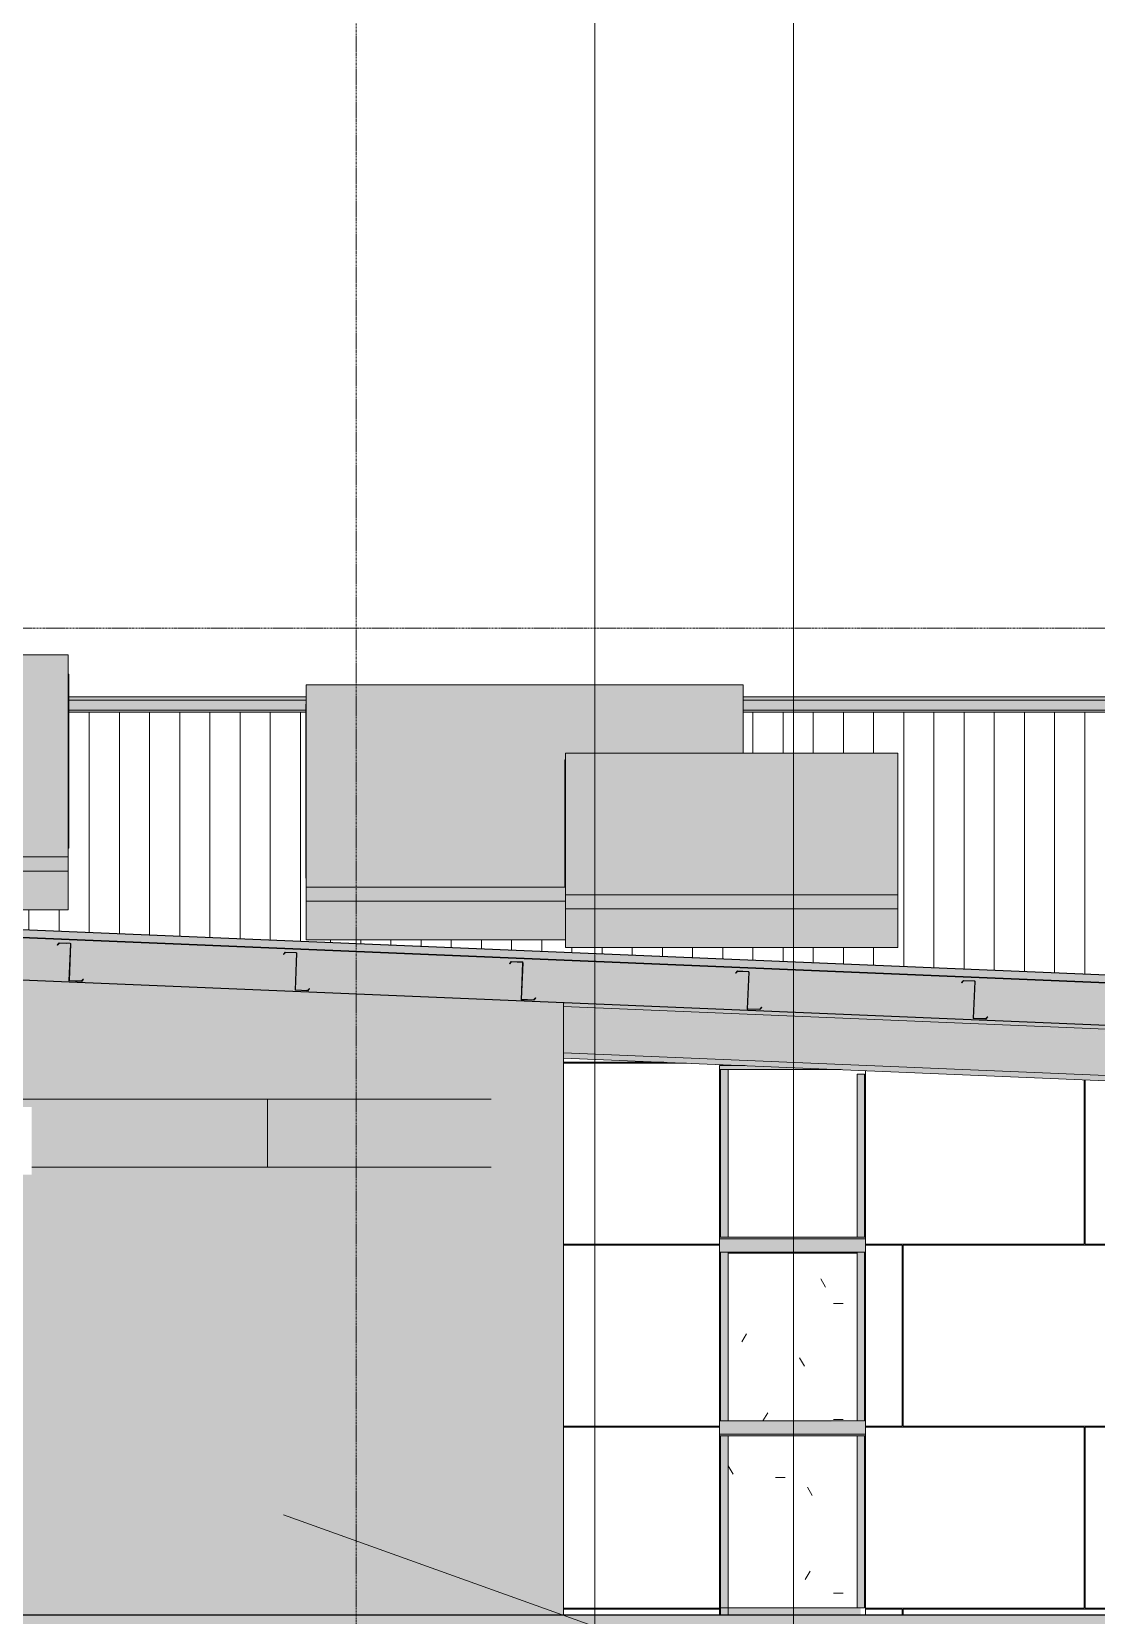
# Model space of a CAD drawing. Header units: inches. Extents: x -23445 to -32, y -314 to 853.
# Drawn here: x -15186.6 to -14904.3, y 0 to 419.9 of the extents above; entities that cross this region are included whole.
import ezdxf

# ---------------------------------------------------------------- set-up
doc = ezdxf.new("R2010")
doc.units = ezdxf.units.IN
doc.header["$MEASUREMENT"] = 0
doc.linetypes.add('Grid Line 1_2_', pattern=[0.875, 0.5, -0.125, 0.125, -0.125])
for name, color, linetype, lineweight in [('A-ANNO-IDEN', 131, 'Continuous', 9), ('A-CLNG', 13, 'Continuous', 9), ('A-CLNG-PATT', 13, 'Continuous', 9), ('A-FLOR', 192, 'Continuous', 9), ('A-FLOR-LEVL', 51, 'Continuous', 9), ('A-FLOR-PATT', 8, 'Continuous', 25), ('A-GLAZ-CURT', 52, 'Continuous', 9), ('A-GLAZ-CWMG', 51, 'Continuous', 9), ('A-ROOF', 132, 'Continuous', 9), ('A-WALL', 113, 'Continuous', 9), ('A-WALL-PATT', 111, 'Continuous', 25), ('G-ANNO-SYMB', 111, 'Continuous', 9), ('I-WALL', 2, 'Continuous', 9), ('M-EQPM', 50, 'Continuous', 9), ('M-HVAC-DUCT', 70, 'Continuous', 9), ('S-BEAM', 12, 'Continuous', 9), ('S-GRID', 1, 'Continuous', 9)]:
    doc.layers.add(name, color=color, linetype=linetype, lineweight=lineweight)
pattern_1 = [(45, (-33544.22, 67.247), (-19.00703, 19.00703), []), (45, (-33544.22, 96.047), (-19.00703, 19.00703), [])]

# ---------------------------------------------------------------- blocks, each defined once
blk = doc.blocks.new('Struct_Xcel_Sports Complex_rvt-2-Building Section - East_West looking South _ Fitness Center')
at = {"layer": 'A-FLOR-PATT', "lineweight": 9}
h = blk.add_hatch(dxfattribs=at)
h.set_pattern_fill('FP_31', style=0, pattern_type=2)
h.set_pattern_definition([(50, (-33544.22, 67.247), (55.0854, -4.81984), [5.76, -63.36]), (355, (-33544.22, 67.247), (-10.6557, 57.76853), [4.608, -50.688]), (100.451, (-33539.63, 66.846), (44.42947, 52.94866), [4.895, -53.848]), (46.184, (-33544.22, 82.61), (81.96444, -12.71212), [8.64, -95.04]), (96.636, (-33537.39, 81.55), (71.7815, 74.8124), [7.343, -80.772]), (351.184, (-33544.22, 82.61), (71.78195, 74.81243), [6.912, -76.032]), (21, (-33536.54, 78.767), (45.84207, -30.92146), [5.76, -63.36]), (326, (-33536.54, 78.767), (18.68706, 55.69148), [4.608, -50.688]), (71.451, (-33532.72, 76.19), (64.5289, 24.7701), [4.895, -53.848]), (37.5, (-33544.221, 67.247), (0.933895, 25.566816), [2.534, -47.539, 2.534, -48.922, -50.88]), (37.5, (-33544.221, 67.247), (0.933895, 25.566816), [-101.53, 2.534, -48.346]), (7.5, (-33544.22, 67.247), (20.20404, 30.2913), [2.534, -26.803, 2.534, -46.387, -19.392]), (7.5, (-33544.22, 67.247), (20.20404, 30.2913), [-78.259, 2.534, -16.858]), (327.5, (-33561.348, 67.247), (40.997785, -1.732403), [2.534, -16.666, 2.534, -57.37, -79.488]), (327.5, (-33561.348, 67.247), (40.997785, -1.732403), [-79.104, 2.534, -76.954]), (317.5, (-33569.028, 67.247), (44.78888, 7.68784), [2.534, -22.426, 2.534, -37.248, -56.448]), (317.5, (-33569.028, 67.247), (44.78888, 7.68784), [-64.742, 2.534, -53.914])])
h.paths.add_polyline_path([(-25189.87, -6.32), (-25174.52, -6), (-22066.14, -6), (-22066.14, 0), (-25174.52, 0), (-25189.87, -0.32), (-25287.67, -0.32), (-25303.02, 0), (-26272.89, 0), (-26272.89, -6), (-25303.02, -6), (-25287.67, -6.32), (-25241, -6.32)], flags=0)
at = {"layer": 'A-FLOR', "color": 250, "lineweight": 25}
blk.add_line((-22066.14, 0), (-24218.88, 0), dxfattribs=at)
blk = doc.blocks.new('Girt_C - 8_D-1405489-Building Section - East_West looking South _ Fitness Center')
at = {"layer": 'S-BEAM'}
for points in [[(-22433.58, 51.37), (-22420.08, 51.44), (-22420.08, 51.55), (-22458.77, 51.51), (-22458.77, 51.37)], [(-22433.58, 48.05), (-22420.08, 48.05), (-22420.08, 51.37), (-22458.77, 51.37), (-22458.77, 48.05)], [(-22433.58, 47.57), (-22420.08, 47.57), (-22420.08, 48.05), (-22458.77, 48.05), (-22458.77, 47.57)], [(-22420.08, 47.57), (-22420.08, 47.57), (-22433.58, 47.57)]]:
    blk.add_hatch(color=256, dxfattribs=at).paths.add_polyline_path(points, flags=0)
for p, q in [((-22420.08, 51.55), (-22458.77, 51.55)), ((-22458.77, 48.05), (-22420.08, 48.05)), ((-22420.08, 47.57), (-22458.77, 47.57))]:
    blk.add_line(p, q, dxfattribs=at)
blk = doc.blocks.new('Girt_C - 8_D-1472944-Building Section - East_West looking South _ Fitness Center')
at = {"layer": 'S-BEAM'}
h = blk.add_hatch(color=256, dxfattribs=at)
h.paths.add_polyline_path([(-26263.39, 99.82), (-26128.02, 99.82), (-26128.02, 100.3), (-26263.39, 100.3)], flags=0)
h.paths.add_polyline_path([(-25505.64, 99.82), (-25505.64, 100.3), (-25517.89, 100.3), (-25517.89, 99.82)], flags=0)
h.paths.add_polyline_path([(-22171.52, 99.82), (-22171.52, 100.3), (-22309.89, 100.3), (-22309.89, 99.82), (-22223.02, 99.82)], flags=0)
h.paths.add_polyline_path([(-25501.52, 99.82), (-25439.14, 99.82), (-25439.14, 100.3), (-25501.52, 100.3)], flags=0)
h.paths.add_polyline_path([(-22420.08, 99.82), (-22420.08, 100.3), (-22458.77, 100.3), (-22458.77, 99.82), (-22433.58, 99.82)], flags=0)
h.paths.add_polyline_path([(-22810.7, 99.82), (-22810.7, 100.3), (-22941.3, 100.3), (-22941.36, 100.11), (-22941.61, 99.9), (-22941.71, 99.82), (-22819.6, 99.82)], flags=0)
h.paths.add_polyline_path([(-25672.89, 99.82), (-25659.64, 99.82), (-25659.64, 100.3), (-25672.89, 100.3)], flags=0)
h.paths.add_polyline_path([(-25435.64, 99.82), (-25405.89, 99.82), (-25405.89, 100.3), (-25435.64, 100.3)], flags=0)
h.paths.add_polyline_path([(-25397.89, 99.82), (-25387.64, 99.82), (-25387.64, 100.3), (-25397.89, 100.3)], flags=0)
h.paths.add_polyline_path([(-22949.08, 99.82), (-22948.92, 99.9), (-22949.17, 100.11), (-22949.23, 100.3), (-23081.89, 100.3), (-23081.89, 99.82), (-22959.97, 99.82)], flags=0)
h.paths.add_polyline_path([(-25384.14, 99.82), (-25336.74, 99.82), (-25336.74, 100.3), (-25384.14, 100.3)], flags=0)
h.paths.add_polyline_path([(-25656.14, 99.82), (-25608.14, 99.82), (-25608.14, 100.3), (-25656.14, 100.3)], flags=0)
h.paths.add_polyline_path([(-24132.95, 99.82), (-23958.39, 99.82), (-23958.39, 100.3), (-24132.95, 100.3)], flags=0)
h.paths.add_polyline_path([(-23089.89, 99.82), (-23089.89, 100.3), (-23371.39, 100.3), (-23371.39, 99.82), (-23135.44, 99.82)], flags=0)
h.paths.add_polyline_path([(-25604.64, 99.82), (-25522.02, 99.82), (-25522.02, 100.3), (-25604.64, 100.3)], flags=0)
h = blk.add_hatch(color=256, dxfattribs=at)
h.paths.add_polyline_path([(-22223.02, 96.51), (-22171.52, 96.51), (-22171.52, 99.82), (-22309.89, 99.82), (-22309.89, 96.51), (-22293.21, 96.51)], flags=0)
h.paths.add_polyline_path([(-26258.69, 96.51), (-26127.89, 96.51), (-26127.89, 98), (-26128.02, 98), (-26128.02, 99.82), (-26263.39, 99.82), (-26263.39, 96.51)], flags=0)
h.paths.add_polyline_path([(-22420.08, 96.51), (-22420.08, 99.82), (-22458.77, 99.82), (-22458.77, 96.51), (-22433.58, 96.51)], flags=0)
h.paths.add_polyline_path([(-25672.89, 96.51), (-25659.64, 96.51), (-25659.64, 99.82), (-25672.89, 99.82)], flags=0)
h.paths.add_polyline_path([(-22810.7, 96.51), (-22810.7, 99.82), (-23081.89, 99.82), (-23081.89, 96.51), (-22819.6, 96.51)], flags=0)
h.paths.add_polyline_path([(-25656.14, 96.51), (-25608.14, 96.51), (-25608.14, 99.82), (-25656.14, 99.82)], flags=0)
h.paths.add_polyline_path([(-25604.64, 96.51), (-25522.02, 96.51), (-25522.02, 99.82), (-25604.64, 99.82)], flags=0)
h.paths.add_polyline_path([(-25517.89, 96.51), (-25505.64, 96.51), (-25505.64, 99.82), (-25517.89, 99.82)], flags=0)
h.paths.add_polyline_path([(-23089.89, 96.51), (-23089.89, 99.82), (-23371.39, 99.82), (-23371.39, 96.51), (-23135.44, 96.51)], flags=0)
h.paths.add_polyline_path([(-25501.52, 96.51), (-25439.14, 96.51), (-25439.14, 99.82), (-25501.52, 99.82)], flags=0)
h.paths.add_polyline_path([(-25435.64, 96.51), (-25405.89, 96.51), (-25405.89, 99.82), (-25435.64, 99.82)], flags=0)
h.paths.add_polyline_path([(-23958.39, 96.51), (-23958.39, 99.82), (-24132.95, 99.82), (-24132.95, 96.51), (-23977.66, 96.51)], flags=0)
h.paths.add_polyline_path([(-25397.89, 96.51), (-25387.64, 96.51), (-25387.64, 99.82), (-25397.89, 99.82)], flags=0)
h.paths.add_polyline_path([(-25336.74, 96.51), (-25336.74, 99.82), (-25384.14, 99.82), (-25384.14, 96.51), (-25346.28, 96.51)], flags=0)
h = blk.add_hatch(color=256, dxfattribs=at)
h.paths.add_polyline_path([(-22171.52, 96.32), (-22171.52, 96.51), (-22309.89, 96.5), (-22309.89, 96.32), (-22223.02, 96.32)], flags=0)
h.paths.add_polyline_path([(-25336.74, 96.32), (-25336.74, 96.51), (-25384.14, 96.43), (-25384.14, 96.32), (-25346.28, 96.32)], flags=0)
h.paths.add_polyline_path([(-26263.39, 96.32), (-26128.02, 96.35), (-26128.02, 96.51), (-26263.39, 96.51), (-26263.39, 96.35)], flags=0)
h.paths.add_polyline_path([(-24132.95, 96.32), (-23958.39, 96.38), (-23958.39, 96.51), (-24132.95, 96.46), (-24132.95, 96.33)], flags=0)
h.paths.add_polyline_path([(-25672.89, 96.32), (-25659.64, 96.4), (-25659.64, 96.51), (-25672.89, 96.43), (-25672.89, 96.34)], flags=0)
h.paths.add_polyline_path([(-25387.64, 96.32), (-25387.64, 96.51), (-25397.89, 96.43), (-25397.89, 96.32), (-25390.14, 96.32)], flags=0)
h.paths.add_polyline_path([(-22420.08, 96.32), (-22420.08, 96.51), (-22458.77, 96.5), (-22458.77, 96.32), (-22433.58, 96.32)], flags=0)
h.paths.add_polyline_path([(-25405.89, 96.32), (-25405.89, 96.51), (-25435.64, 96.43), (-25435.64, 96.32), (-25416.46, 96.32)], flags=0)
h.paths.add_polyline_path([(-23371.39, 96.32), (-23089.89, 96.36), (-23089.89, 96.51), (-23371.39, 96.48), (-23371.39, 96.33)], flags=0)
h.paths.add_polyline_path([(-25656.14, 96.32), (-25608.14, 96.4), (-25608.14, 96.51), (-25656.14, 96.43), (-25656.14, 96.34)], flags=0)
h.paths.add_polyline_path([(-22810.7, 96.32), (-22810.7, 96.51), (-22941.94, 96.49), (-22941.87, 96.41), (-22941.52, 96.32), (-22819.6, 96.32)], flags=0)
h.paths.add_polyline_path([(-25604.64, 96.32), (-25522.02, 96.4), (-25522.02, 96.51), (-25604.64, 96.43), (-25604.64, 96.34)], flags=0)
h.paths.add_polyline_path([(-25439.14, 96.32), (-25439.14, 96.51), (-25501.52, 96.43), (-25501.52, 96.32), (-25451.56, 96.32)], flags=0)
h.paths.add_polyline_path([(-23081.89, 96.32), (-22948.86, 96.36), (-22948.57, 96.51), (-23081.89, 96.49), (-23081.89, 96.33)], flags=0)
h.paths.add_polyline_path([(-25505.64, 96.32), (-25505.64, 96.51), (-25517.89, 96.43), (-25517.89, 96.32)], flags=0)
for p, q in [((-22420.08, 100.3), (-22458.77, 100.3)), ((-22420.08, 99.82), (-22458.77, 99.82)), ((-22458.77, 96.32), (-22420.08, 96.32))]:
    blk.add_line(p, q, dxfattribs=at)
blk = doc.blocks.new('W-Wide Flange - 1_-5_-1341919-Building Section - East_West looking South _ Fitness Center')
at = {"layer": 'S-BEAM'}
for points in [[(-22171.52, 147.72), (-22171.52, 148.82), (-22500.14, 162.51), (-22500.14, 161.41), (-22187.93, 148.4)], [(-22171.52, 146.82), (-22171.52, 147.72), (-22500.14, 161.34), (-22500.14, 160.52), (-22187.93, 147.51)], [(-22171.52, 136.32), (-22171.52, 146.82), (-22500.14, 160.52), (-22500.14, 150.01), (-22187.93, 137)], [(-22171.52, 135.42), (-22171.52, 136.32), (-22500.14, 150.01), (-22500.14, 149.12), (-22187.93, 136.11)], [(-22171.52, 134.06), (-22171.52, 135.42), (-22500.14, 149.12), (-22500.14, 147.76), (-22187.93, 134.75)]]:
    blk.add_hatch(color=256, dxfattribs=at).paths.add_polyline_path(points, flags=0)
for p, q in [((-22171.52, 147.72), (-22500.14, 161.41)), ((-22500.14, 149.12), (-22171.52, 135.42)), ((-22171.52, 134.06), (-22500.14, 147.76))]:
    blk.add_line(p, q, dxfattribs=at)
blk = doc.blocks.new('Girt_Z - 10_D-V41-Building Section - East_West looking South _ Fitness Center')
at = {"layer": 'S-BEAM'}
h = blk.add_hatch(dxfattribs=at)
h.set_pattern_fill('FP_10', color=256, style=0, pattern_type=2)
h.set_pattern_definition(pattern_1)
h.paths.add_polyline_path([(-22627.94, 168.09), (-22627.43, 168.65), (-22627.51, 168.72), (-22627.98, 168.21), (-22631.12, 168.34), (-22631.31, 168.23)], flags=0)
h.paths.add_polyline_path([(-22631.31, 168.23), (-22631.19, 168.42), (-22630.79, 178.03), (-22630.9, 178.04), (-22631.06, 174.14)], flags=0)
h.paths.add_polyline_path([(-22634.33, 177.72), (-22633.86, 178.24), (-22630.97, 178.12), (-22630.97, 178.23), (-22633.91, 178.35), (-22634.41, 177.8)], flags=0)
at = {"layer": 'S-BEAM', "lineweight": 15}
for p, q in [((-22633.91, 178.35), (-22634.41, 177.8)), ((-22634.41, 177.8), (-22634.33, 177.72)), ((-22634.33, 177.72), (-22633.86, 178.24)), ((-22630.97, 178.23), (-22633.91, 178.35)), ((-22633.86, 178.24), (-22630.97, 178.12)), ((-22630.9, 178.04), (-22631.31, 168.23)), ((-22631.19, 168.42), (-22630.79, 178.03)), ((-22631.31, 168.23), (-22627.94, 168.09)), ((-22627.98, 168.21), (-22631.12, 168.34)), ((-22627.51, 168.72), (-22627.98, 168.21)), ((-22627.94, 168.09), (-22627.43, 168.65)), ((-22627.43, 168.65), (-22627.51, 168.72))]:
    blk.add_line(p, q, dxfattribs=at)
for centre, radius, start, end in [((-22630.98, 178.04), 0.187, 357.6141, 87.6141), ((-22630.98, 178.04), 0.0782, 357.6141, 85.4913), ((-22631.11, 168.41), 0.0782, 177.6141, 264.5717)]:
    blk.add_arc(centre, radius, start, end, dxfattribs=at)
blk = doc.blocks.new('Girt_Z - 10_D-V42-Building Section - East_West looking South _ Fitness Center')
at = {"layer": 'S-BEAM'}
h = blk.add_hatch(dxfattribs=at)
h.set_pattern_fill('FP_10', color=256, style=0, pattern_type=2)
h.set_pattern_definition(pattern_1)
h.paths.add_polyline_path([(-22567.99, 165.6), (-22567.48, 166.15), (-22567.56, 166.22), (-22568.04, 165.71), (-22571.17, 165.84), (-22571.36, 165.74)], flags=0)
h.paths.add_polyline_path([(-22571.36, 165.74), (-22571.24, 165.92), (-22570.84, 175.54), (-22570.95, 175.54)], flags=0)
h.paths.add_polyline_path([(-22574.38, 175.23), (-22573.91, 175.74), (-22571.02, 175.62), (-22571.02, 175.73), (-22573.96, 175.85), (-22574.46, 175.3)], flags=0)
at = {"layer": 'S-BEAM', "lineweight": 15}
for p, q in [((-22573.96, 175.85), (-22574.46, 175.3)), ((-22574.46, 175.3), (-22574.38, 175.23)), ((-22574.38, 175.23), (-22573.91, 175.74)), ((-22571.02, 175.73), (-22573.96, 175.85)), ((-22573.91, 175.74), (-22571.02, 175.62)), ((-22570.95, 175.54), (-22571.36, 165.74)), ((-22571.24, 165.92), (-22570.84, 175.54)), ((-22571.36, 165.74), (-22567.99, 165.6)), ((-22568.04, 165.71), (-22571.17, 165.84)), ((-22567.56, 166.22), (-22568.04, 165.71)), ((-22567.99, 165.6), (-22567.48, 166.15)), ((-22567.48, 166.15), (-22567.56, 166.22))]:
    blk.add_line(p, q, dxfattribs=at)
for centre, radius, start, end in [((-22571.03, 175.54), 0.187, 357.6141, 87.6141), ((-22571.03, 175.54), 0.0782, 357.6141, 85.4913), ((-22571.17, 165.92), 0.0782, 177.6141, 264.5717)]:
    blk.add_arc(centre, radius, start, end, dxfattribs=at)
blk = doc.blocks.new('Girt_Z - 10_D-V43-Building Section - East_West looking South _ Fitness Center')
at = {"layer": 'S-BEAM', "lineweight": 15}
for p, q in [((-22514.01, 173.36), (-22514.52, 172.8)), ((-22514.52, 172.8), (-22514.43, 172.73)), ((-22514.43, 172.73), (-22513.96, 173.24)), ((-22511.08, 173.23), (-22514.01, 173.36)), ((-22513.96, 173.24), (-22511.08, 173.12)), ((-22511, 173.04), (-22511.41, 163.24)), ((-22511.3, 163.42), (-22510.9, 173.04)), ((-22511.41, 163.24), (-22508.04, 163.1)), ((-22508.09, 163.21), (-22511.23, 163.34)), ((-22507.62, 163.73), (-22508.09, 163.21)), ((-22508.04, 163.1), (-22507.54, 163.65)), ((-22507.54, 163.65), (-22507.62, 163.73))]:
    blk.add_line(p, q, dxfattribs=at)
for centre, radius, start, end in [((-22511.08, 173.05), 0.187, 357.6141, 87.6141), ((-22511.08, 173.05), 0.0782, 357.6141, 85.4913), ((-22511.22, 163.42), 0.0782, 177.6141, 264.5717)]:
    blk.add_arc(centre, radius, start, end, dxfattribs=at)
blk = doc.blocks.new('Girt_Z - 10_D-V44-Building Section - East_West looking South _ Fitness Center')
at = {"layer": 'S-BEAM'}
h = blk.add_hatch(dxfattribs=at)
h.set_pattern_fill('FP_10', color=256, style=0, pattern_type=2)
h.set_pattern_definition(pattern_1)
h.paths.add_polyline_path([(-22448.09, 160.6), (-22447.59, 161.15), (-22447.67, 161.23), (-22448.14, 160.71), (-22451.28, 160.84), (-22451.47, 160.74)], flags=0)
h.paths.add_polyline_path([(-22451.47, 160.74), (-22451.35, 160.92), (-22450.95, 170.54), (-22451.06, 170.55)], flags=0)
h.paths.add_polyline_path([(-22454.49, 170.23), (-22454.02, 170.75), (-22451.13, 170.63), (-22451.13, 170.74), (-22454.06, 170.86), (-22454.57, 170.3)], flags=0)
at = {"layer": 'S-BEAM', "lineweight": 15}
for p, q in [((-22454.06, 170.86), (-22454.57, 170.3)), ((-22454.57, 170.3), (-22454.49, 170.23)), ((-22454.49, 170.23), (-22454.02, 170.75)), ((-22451.13, 170.74), (-22454.06, 170.86)), ((-22454.02, 170.75), (-22451.13, 170.63)), ((-22451.06, 170.55), (-22451.47, 160.74)), ((-22451.35, 160.92), (-22450.95, 170.54)), ((-22451.47, 160.74), (-22448.09, 160.6)), ((-22448.14, 160.71), (-22451.28, 160.84)), ((-22447.67, 161.23), (-22448.14, 160.71)), ((-22448.09, 160.6), (-22447.59, 161.15)), ((-22447.59, 161.15), (-22447.67, 161.23))]:
    blk.add_line(p, q, dxfattribs=at)
for centre, radius, start, end in [((-22451.14, 170.55), 0.187, 357.6141, 87.6141), ((-22451.14, 170.55), 0.0782, 357.6141, 85.4913), ((-22451.27, 160.92), 0.0782, 177.6141, 264.5717)]:
    blk.add_arc(centre, radius, start, end, dxfattribs=at)
blk = doc.blocks.new('Girt_Z - 10_D-V45-Building Section - East_West looking South _ Fitness Center')
at = {"layer": 'S-BEAM', "lineweight": 15}
for p, q in [((-22394.11, 168.36), (-22394.62, 167.81)), ((-22394.54, 167.73), (-22394.07, 168.25)), ((-22391.18, 168.24), (-22394.11, 168.36)), ((-22394.07, 168.25), (-22391.18, 168.13)), ((-22391.11, 168.05), (-22391.52, 158.24)), ((-22391.4, 158.43), (-22391, 168.04)), ((-22394.62, 167.81), (-22394.54, 167.73)), ((-22391.52, 158.24), (-22388.15, 158.1)), ((-22388.19, 158.21), (-22391.33, 158.34)), ((-22387.72, 158.73), (-22388.19, 158.21)), ((-22388.15, 158.1), (-22387.64, 158.66)), ((-22387.64, 158.66), (-22387.72, 158.73))]:
    blk.add_line(p, q, dxfattribs=at)
for centre, radius, start, end in [((-22391.19, 168.05), 0.187, 357.6141, 87.6141), ((-22391.19, 168.05), 0.0782, 357.6141, 85.4913), ((-22391.32, 158.42), 0.0782, 177.6141, 264.5717)]:
    blk.add_arc(centre, radius, start, end, dxfattribs=at)
blk = doc.blocks.new('Carrier_48TC_Standard_Efficiency_Gas_Heat_Electric_Cooling_Packaged_Rooftop_Unit_3_to_15_nominal_tons - 15 ton 48TC__16-V47-Building Section - East_West looking South _ Fitness Center')
at = {"layer": 'M-EQPM'}
for points in [[(-22661.68, 197.33), (-22631.52, 197.33), (-22631.52, 254.7), (-22747.39, 254.7), (-22747.39, 197.33), (-22670.46, 197.33)], [(-22631.39, 218.08), (-22631.39, 249.58), (-22631.52, 249.58), (-22631.52, 218.08)], [(-22631.52, 203.45), (-22631.39, 203.45), (-22631.39, 218.08), (-22631.52, 218.08)], [(-22679.23, 187.08), (-22631.52, 187.08), (-22631.52, 201.08), (-22747.39, 201.08), (-22747.39, 187.08), (-22696.78, 187.08)]]:
    blk.add_hatch(color=256, dxfattribs=at).paths.add_polyline_path(points, flags=0)
for p, q in [((-22747.39, 254.7), (-22631.52, 254.7)), ((-22747.39, 197.33), (-22747.39, 254.7)), ((-22631.52, 197.33), (-22631.52, 254.7)), ((-22631.52, 249.58), (-22631.39, 249.58)), ((-22631.39, 249.58), (-22631.39, 218.08)), ((-22631.52, 218.08), (-22631.39, 218.08)), ((-22631.39, 218.08), (-22631.39, 203.45)), ((-22631.52, 203.45), (-22631.39, 203.45)), ((-22747.39, 201.08), (-22631.52, 201.08)), ((-22747.39, 187.08), (-22747.39, 201.08)), ((-22631.52, 187.08), (-22631.52, 201.08)), ((-22631.52, 197.33), (-22747.39, 197.33)), ((-22631.52, 187.08), (-22747.39, 187.08))]:
    blk.add_line(p, q, dxfattribs=at)
blk = doc.blocks.new('Carrier_48TC_Standard_Efficiency_Gas_Heat_Electric_Cooling_Packaged_Rooftop_Unit_3_to_15_nominal_tons - 15 ton 48TC__16-V48-Building Section - East_West looking South _ Fitness Center')
at = {"layer": 'M-EQPM'}
for points in [[(-22568.39, 189.33), (-22499.64, 189.33), (-22499.64, 193.08), (-22499.77, 193.08), (-22499.77, 226.83), (-22499.64, 226.83), (-22499.64, 228.58), (-22452.52, 228.58), (-22452.52, 246.7), (-22568.39, 246.7), (-22568.39, 193.68)], [(-22568.39, 195.45), (-22568.39, 241.58), (-22568.52, 241.58), (-22568.52, 195.45)], [(-22503.77, 179.08), (-22499.64, 179.08), (-22499.64, 193.08), (-22568.39, 193.08), (-22568.39, 179.08), (-22521.31, 179.08)]]:
    blk.add_hatch(color=256, dxfattribs=at).paths.add_polyline_path(points, flags=0)
for p, q in [((-22568.39, 246.7), (-22452.52, 246.7)), ((-22568.39, 246.7), (-22568.39, 189.33)), ((-22452.52, 228.58), (-22452.52, 246.7)), ((-22568.52, 195.45), (-22568.52, 241.58)), ((-22568.52, 241.58), (-22568.39, 241.58)), ((-22568.39, 195.45), (-22568.52, 195.45)), ((-22568.39, 193.08), (-22499.64, 193.08)), ((-22568.39, 193.08), (-22568.39, 179.08)), ((-22499.64, 189.33), (-22568.39, 189.33)), ((-22499.64, 179.08), (-22568.39, 179.08))]:
    blk.add_line(p, q, dxfattribs=at)
blk = doc.blocks.new('Carrier_48TC_Standard_Efficiency_Gas_Heat_Electric_Cooling_Packaged_Rooftop_Unit_3_to_15_nominal_tons - 7_5 ton 48TC__08-873531-Building Section - East_West looking South _ Fitness Center')
at = {"layer": 'M-EQPM'}
for points in [[(-22499.77, 193.08), (-22499.64, 193.08), (-22499.64, 226.83), (-22499.77, 226.83), (-22499.77, 193.68)], [(-22499.64, 187.33), (-22411.52, 187.33), (-22411.52, 228.58), (-22499.64, 228.58), (-22499.64, 188.79)], [(-22468.67, 177.08), (-22411.52, 177.08), (-22411.52, 191.08), (-22499.64, 191.08), (-22499.64, 177.08), (-22486.22, 177.08)]]:
    blk.add_hatch(color=256, dxfattribs=at).paths.add_polyline_path(points, flags=0)
for p, q in [((-22499.77, 193.08), (-22499.77, 226.83)), ((-22499.77, 226.83), (-22499.64, 226.83)), ((-22499.64, 228.58), (-22411.52, 228.58)), ((-22499.64, 228.58), (-22499.64, 187.33)), ((-22411.52, 187.33), (-22411.52, 228.58)), ((-22499.64, 193.08), (-22499.77, 193.08)), ((-22499.64, 191.08), (-22411.52, 191.08)), ((-22499.64, 191.08), (-22499.64, 177.08)), ((-22411.52, 177.08), (-22411.52, 191.08)), ((-22411.52, 187.33), (-22499.64, 187.33)), ((-22411.52, 177.08), (-22499.64, 177.08))]:
    blk.add_line(p, q, dxfattribs=at)
blk = doc.blocks.new('Girt_C - 8_D-1405504-Building Section - East_West looking South _ Fitness Center')
at = {"layer": 'S-BEAM'}
for points in [[(-22433.58, 144.88), (-22430.99, 144.88), (-22451.99, 145.75), (-22458.77, 145.75), (-22458.77, 144.88)], [(-22433.58, 144.69), (-22427.92, 144.75), (-22430.99, 144.88), (-22458.77, 144.83), (-22458.77, 144.69)]]:
    blk.add_hatch(color=256, dxfattribs=at).paths.add_polyline_path(points, flags=0)
blk.add_line((-22458.77, 144.69), (-22426.49, 144.69), dxfattribs=at)
blk = doc.blocks.new('Rectangular Mullion - Exterior 2_ x 4_5_-1142359-Building Section - East_West looking South _ Fitness Center')
at = {"layer": 'A-GLAZ-CWMG'}
h = blk.add_hatch(color=256, dxfattribs=at)
h.paths.add_polyline_path([(-22458.52, 0), (-22456.52, 0), (-22456.52, 47.57), (-22458.52, 47.57)], flags=0)
h.paths.add_polyline_path([(-22458.52, 51.55), (-22456.52, 51.55), (-22456.52, 96.32), (-22458.52, 96.32), (-22458.52, 76.46)], flags=0)
for p, q in [((-22458.52, 96.32), (-22458.52, 51.55)), ((-22456.52, 96.32), (-22456.52, 51.55)), ((-22458.52, 47.57), (-22458.52, 0)), ((-22456.52, 47.57), (-22456.52, 0))]:
    blk.add_line(p, q, dxfattribs=at)
blk = doc.blocks.new('Rectangular Mullion - Exterior 2_ x 4_5_-1142360-Building Section - East_West looking South _ Fitness Center')
at = {"layer": 'A-GLAZ-CWMG'}
blk.add_hatch(color=256, dxfattribs=at).paths.add_polyline_path([(-22458.52, 100.3), (-22456.52, 100.3), (-22456.52, 144.69), (-22458.52, 144.69), (-22458.52, 115.53)], flags=0)
for p, q in [((-22458.52, 144.71), (-22458.52, 100.3)), ((-22456.52, 144.71), (-22456.52, 100.3))]:
    blk.add_line(p, q, dxfattribs=at)
blk = doc.blocks.new('Rectangular Mullion - Exterior 2_ x 4_5_-V73-Building Section - East_West looking South _ Fitness Center')
at = {"layer": 'A-GLAZ-CWMG'}
blk.add_hatch(color=256, dxfattribs=at).paths.add_polyline_path([(-22422.33, 100.3), (-22420.33, 100.3), (-22420.33, 143.5), (-22422.33, 143.5), (-22422.33, 115.53)], flags=0)
for p, q in [((-22422.33, 143.5), (-22420.33, 143.5)), ((-22422.33, 100.3), (-22422.33, 143.5)), ((-22420.33, 100.3), (-22420.33, 143.5))]:
    blk.add_line(p, q, dxfattribs=at)
blk = doc.blocks.new('Rectangular Mullion - Exterior 2_ x 4_5_-V74-Building Section - East_West looking South _ Fitness Center')
at = {"layer": 'A-GLAZ-CWMG'}
h = blk.add_hatch(color=256, dxfattribs=at)
h.paths.add_polyline_path([(-22422.33, 2), (-22420.33, 2), (-22420.33, 47.57), (-22422.33, 47.57)], flags=0)
h.paths.add_polyline_path([(-22422.33, 51.55), (-22420.33, 51.55), (-22420.33, 96.32), (-22422.33, 96.32), (-22422.33, 76.46)], flags=0)
for p, q in [((-22422.33, 51.55), (-22422.33, 96.32)), ((-22420.33, 51.55), (-22420.33, 96.32)), ((-22422.33, 2), (-22422.33, 47.57)), ((-22420.33, 2), (-22420.33, 47.57)), ((-22420.33, 2), (-22422.33, 2))]:
    blk.add_line(p, q, dxfattribs=at)
blk = doc.blocks.new('System Panel - Glazed-frosted-1367747-Building Section - East_West looking South _ Fitness Center')
at = {"layer": 'A-GLAZ-CURT'}
h = blk.add_hatch(dxfattribs=at)
h.set_pattern_fill('FP_11', color=256, style=0, pattern_type=2)
h.set_pattern_definition([(0, (-33544.221, 67.247), (61.44, 15.36), [2.534, -43.546, 2.534, -43.546, -245.76]), (0, (-33544.221, 67.247), (61.44, 15.36), [-92.16, 2.534, -89.626, 2.534, -43.546, -107.52]), (0, (-33544.221, 67.247), (61.44, 15.36), [-230.4, 2.534, -28.186, 2.534, -74.266]), (120, (-33521.181, 74.927), (-44.02215, 45.5286), [2.534, -43.546, 2.534, -43.546, -245.76]), (120, (-33521.181, 74.927), (-44.02215, 45.5286), [-92.16, 2.534, -89.626, 2.534, -43.546, -107.52]), (120, (-33521.181, 74.927), (-44.02215, 45.5286), [-230.4, 2.534, -28.186, 2.534, -74.266]), (240, (-33513.501, 105.647), (-17.41785, -60.8886), [2.534, -43.546, 2.534, -43.546, -245.76]), (240, (-33513.501, 105.647), (-17.41785, -60.8886), [-92.16, 2.534, -89.626, 2.534, -43.546, -107.52]), (240, (-33513.501, 105.647), (-17.41785, -60.8886), [-230.4, 2.534, -28.186, 2.534, -74.266])])
h.paths.add_polyline_path([(-22456.52, 2), (-22422.33, 2), (-22422.33, 47.57), (-22456.52, 47.57)], flags=0)
h.paths.add_polyline_path([(-22433.58, 51.55), (-22422.33, 51.55), (-22422.33, 96), (-22456.52, 96), (-22456.52, 51.55)], flags=0)
blk.add_line((-22422.33, 96), (-22456.52, 96), dxfattribs=at)
blk = doc.blocks.new('Rectangular Mullion - Exterior 2_ x 4_5_-V75-Building Section - East_West looking South _ Fitness Center')
at = {"layer": 'A-GLAZ-CWMG'}
blk.add_hatch(color=256, dxfattribs=at).paths.add_polyline_path([(-22433.58, 0), (-22421.33, 0), (-22421.33, 2), (-22458.52, 2), (-22458.52, 0)], flags=0)
for p, q in [((-22458.52, 0), (-22458.52, 2)), ((-22458.52, 2), (-22421.33, 2))]:
    blk.add_line(p, q, dxfattribs=at)
blk = doc.blocks.new('Rectangular Elbow - Radius - 1 W-1453818-Building Section - East_West looking South _ Fitness Center')
at = {"layer": 'M-HVAC-DUCT'}
blk.add_hatch(color=256, dxfattribs=at).paths.add_polyline_path([(-22538.86, 118.82), (-22519.37, 118.82), (-22519.37, 136.82), (-22578.7, 136.82), (-22578.7, 118.82), (-22540.14, 118.82)], flags=0)
for p, q in [((-22578.7, 118.82), (-22578.7, 136.82)), ((-22519.32, 136.82), (-22578.7, 136.82)), ((-22519.32, 118.82), (-22578.7, 118.82))]:
    blk.add_line(p, q, dxfattribs=at)

msp = doc.modelspace()

# ---------------------------------------------------------------- hatches: boundary and pattern name
at = {"layer": 'A-CLNG-PATT'}
h = msp.add_hatch(dxfattribs=at)
h.set_pattern_fill('FP_17', color=256, style=0, pattern_type=2)
h.set_pattern_definition([(161.57, (-33543.261, 68.207), (-7.6802237, -0.0009796), [0, -54.643, 6.067, 0]), (18.43, (-33545.181, 68.207), (-7.6802237, 0.0009796), [0, -54.643, 6.067, 0]), (108.43, (-33543.261, 68.207), (3.8382953, -19.20136532), [18.211, -42.499]), (71.57, (-33545.181, 68.207), (3.8382953, 19.20136532), [18.211, -42.499])])
h.paths.add_polyline_path([(-14607.01, 144.24), (-14607.01, 155.38), (-15344.28, 186.1), (-15344.28, 174.96), (-14610.5, 144.39)], flags=0)
at = {"layer": 'A-ROOF'}
msp.add_hatch(color=256, dxfattribs=at).paths.add_polyline_path([(-14516.28, 151.73), (-14516.28, 153.73), (-15344.03, 188.22), (-15344.03, 186.22), (-14557.86, 153.46)], flags=0)
at = {"layer": 'A-WALL', "lineweight": 5}
h = msp.add_hatch(color=256, dxfattribs=at)
h.paths.add_polyline_path([(-14617.02, 242.69), (-14603.9, 242.69), (-14603.9, 243.38)], flags=0)
h.paths.add_polyline_path([(-15292.78, 242.69), (-15292.78, 243.5), (-15355.84, 243.43), (-15341.59, 242.69)], flags=0)
h.paths.add_polyline_path([(-15356.09, 242.69), (-15342.79, 242.69), (-15356.09, 243.39)], flags=0)
h.paths.add_polyline_path([(-14618.22, 242.69), (-14603.9, 243.5), (-14997.9, 243.5), (-14997.9, 242.69), (-14978.97, 242.69)], flags=0)
h.paths.add_polyline_path([(-15176.78, 242.69), (-15113.78, 242.69), (-15113.78, 243.5), (-15176.78, 243.5)], flags=0)
h = msp.add_hatch(color=256, dxfattribs=at)
h.paths.add_polyline_path([(-15176.78, 240), (-15113.9, 240), (-15113.9, 241.58), (-15113.78, 241.58), (-15113.78, 242.69), (-15176.78, 242.69)], flags=0)
h.paths.add_polyline_path([(-15341.65, 240), (-15341.65, 242.63), (-15344.03, 242.69), (-15356.09, 242.63), (-15356.09, 242.2), (-15342.53, 242.2), (-15342.53, 240)], flags=0)
h.paths.add_polyline_path([(-14997.9, 240), (-14618.22, 240), (-14618.22, 242.69), (-14997.9, 242.69)], flags=0)
h.paths.add_polyline_path([(-15292.78, 240), (-15292.78, 242.69), (-15341.59, 242.63), (-15341.59, 240), (-15341.09, 240)], flags=0)
h.paths.add_polyline_path([(-14618.15, 240), (-14614.53, 240), (-14614.53, 241.11), (-14614.42, 241.11), (-14614.34, 240), (-14606.64, 240), (-14606.64, 241.11), (-14606.53, 241.19), (-14606.53, 241.83), (-14603.9, 241.83), (-14603.9, 242.69), (-14618.15, 242.63), (-14618.15, 241.11)], flags=0)
h.paths.add_polyline_path([(-14614.34, 241.19), (-14614.34, 241.3), (-14606.72, 241.3), (-14606.72, 241.19)], flags=0)
h = msp.add_hatch(color=256, dxfattribs=at)
h.paths.add_polyline_path([(-14997.9, 239.5), (-14618.67, 239.54), (-14618.22, 240), (-14997.9, 240)], flags=0)
h.paths.add_polyline_path([(-14606.64, 239.5), (-14606.64, 240), (-14614.42, 240), (-14614.42, 239.5)], flags=0)
h.paths.add_polyline_path([(-15292.78, 239.5), (-15292.78, 240), (-15341.57, 239.97), (-15341.09, 239.5)], flags=0)
h.paths.add_polyline_path([(-14618.22, 239.5), (-14614.53, 239.5), (-14614.53, 240), (-14618.15, 239.97), (-14618.63, 239.5)], flags=0)
h.paths.add_polyline_path([(-15341.65, 239.5), (-15341.18, 239.5), (-15341.65, 240), (-15342.53, 239.97), (-15342.53, 239.5)], flags=0)
h.paths.add_polyline_path([(-15176.78, 239.5), (-15113.9, 239.5), (-15113.9, 240), (-15176.78, 240)], flags=0)
at = {"layer": 'A-WALL-PATT', "lineweight": 9}
h = msp.add_hatch(dxfattribs=at)
h.set_pattern_fill('FP_32', color=256, style=0, pattern_type=2)
h.set_pattern_definition([(270, (-30155.334, -153.667), (8, 5e-16), [])])
h.paths.add_polyline_path([(-14604.03, 157.38), (-14604.03, 158.5), (-14606.53, 158.5), (-14606.53, 163.55), (-14606.9, 163.24), (-14606.9, 157.5)], flags=0)
h.paths.add_polyline_path([(-14607.01, 157.51), (-14607.01, 163.15), (-14607.11, 163.07), (-14607.18, 163.16), (-14607.01, 163.3), (-14607.01, 166.95), (-14614.34, 166.95), (-14614.34, 167.05), (-14607.01, 167.05), (-14607.01, 185.5), (-14606.9, 185.5), (-14606.9, 167.05), (-14606.72, 167.05), (-14606.72, 166.95), (-14606.9, 166.95), (-14606.9, 163.38), (-14606.64, 163.61), (-14606.64, 166.87), (-14606.53, 166.95), (-14606.53, 192.8), (-14607.11, 192.31), (-14607.18, 192.4), (-14606.64, 192.85), (-14606.64, 196.11), (-14606.53, 196.19), (-14606.53, 237.8), (-14607.11, 237.31), (-14607.18, 237.4), (-14606.64, 237.85), (-14606.64, 239.46), (-14614.42, 239.46), (-14614.42, 237.85), (-14613.89, 237.4), (-14613.96, 237.31), (-14614.53, 237.85), (-14614.53, 239.46), (-14997.9, 239.46), (-14997.9, 228.58), (-14956.9, 228.58), (-14956.9, 177.08), (-15045.03, 177.08), (-15045.03, 179.08), (-15113.78, 179.08), (-15113.78, 195.45), (-15113.9, 195.45), (-15113.9, 239.46), (-15176.78, 239.46), (-15176.78, 203.45), (-15176.9, 203.45), (-15176.9, 187.08), (-15292.78, 187.08), (-15292.78, 239.46), (-15342.53, 239.46), (-15342.53, 190), (-15344.03, 190), (-15344.03, 188.22), (-14649.16, 159.27)], flags=0)
h.paths.add_polyline_path([(-14613.96, 163.07), (-14614.53, 163.61), (-14614.53, 166.87), (-14614.42, 166.87), (-14614.34, 163.54), (-14613.89, 163.16)], flags=0)
h.paths.add_polyline_path([(-14613.96, 192.31), (-14614.53, 192.85), (-14614.53, 196.11), (-14614.42, 196.11), (-14614.34, 192.78), (-14613.89, 192.4)], flags=0)
h.paths.add_polyline_path([(-14607.11, 196.19), (-14614.34, 196.19), (-14614.34, 196.3), (-14606.72, 196.3), (-14606.72, 196.19)], flags=0)
h = msp.add_hatch(dxfattribs=at)
h.set_pattern_fill('FP_13', color=256, style=0, pattern_type=2)
h.set_pattern_definition([(90, (-30058.12, 677.25), (-193, -193), [48, -145]), (180, (-30058.12, 677.25), (-2e-14, -193), [96.25, -96.75]), (270, (-30154.38, 725.25), (-193, -193), [48, -145]), (180, (-30058.12, 725.25), (-2e-14, -193), [96.25, -96.75]), (270, (-30154.62, 725.25), (-193, -193), [48, -145]), (180, (-30154.62, 725.25), (-2e-14, -193), [96.25, -96.75]), (90, (-30250.88, 677.25), (-193, -193), [48, -145]), (180, (-30154.62, 677.25), (-2e-14, -193), [96.25, -96.75]), (90, (-30106.12, 725.5), (-193, -193), [48, -145]), (180, (-30057.88, 725.5), (-2e-14, -193), [48.25, -144.75]), (180, (-30057.88, 773.5), (-2e-14, -193), [48.25, -144.75]), (90, (-30202.62, 725.5), (-193, -193), [48, -145]), (180, (-30106.38, 725.5), (-2e-14, -193), [96.25, -96.75]), (270, (-30106.38, 773.5), (-193, -193), [48, -145]), (180, (-30106.38, 773.5), (-2e-14, -193), [96.25, -96.75]), (180, (-30202.88, 725.5), (-2e-14, -193), [48, -145]), (270, (-30202.88, 773.5), (-193, -193), [48, -145]), (180, (-30202.88, 773.5), (-2e-14, -193), [48, -145]), (90, (-30058.12, 773.75), (-193, -193), [48, -145]), (180, (-30058.12, 773.75), (-2e-14, -193), [96.25, -96.75]), (270, (-30154.38, 821.75), (-193, -193), [48, -145]), (180, (-30058.12, 821.75), (-2e-14, -193), [96.25, -96.75]), (270, (-30154.62, 821.75), (-193, -193), [48, -145]), (180, (-30154.62, 821.75), (-2e-14, -193), [96.25, -96.75]), (270, (-30250.88, 821.75), (-193, -193), [48, -145]), (180, (-30154.62, 773.75), (-2e-14, -193), [96.25, -96.75]), (90, (-30106.12, 822), (-193, -193), [48, -145]), (180, (-30057.88, 822), (-2e-14, -193), [48.25, -144.75]), (180, (-30057.88, 870), (-2e-14, -193), [48.25, -144.75]), (90, (-30202.62, 822), (-193, -193), [48, -145]), (180, (-30106.38, 822), (-2e-14, -193), [96.25, -96.75]), (270, (-30106.38, 870), (-193, -193), [48, -145]), (180, (-30106.38, 870), (-2e-14, -193), [96.25, -96.75]), (180, (-30202.88, 822), (-2e-14, -193), [48, -145]), (270, (-30202.88, 870), (-193, -193), [48, -145]), (180, (-30202.88, 870), (-2e-14, -193), [48, -145])])
h.paths.add_polyline_path([(-15356.09, 0), (-15349.53, 0), (-15349.53, 115.82), (-15356.09, 115.82), (-15356.09, 76.46)], flags=0)
h.paths.add_polyline_path([(-15004.15, 0), (-15004.15, 145.75), (-14997.38, 145.75), (-15045.53, 147.76), (-15045.53, 0)], flags=0)
h.paths.add_polyline_path([(-14965.47, 0), (-14863.28, 0), (-14863.28, 139.83), (-14859.4, 139.83), (-14859.4, 140), (-14965.47, 144.42), (-14965.47, 76.46)], flags=0)
h.paths.add_polyline_path([(-15345.28, 141.1), (-15344.78, 141.1), (-15344.78, 144.68), (-15345.28, 144.68), (-15345.28, 144.55)], flags=0)
h.paths.add_polyline_path([(-14606.79, 145.5), (-14603.9, 145.5), (-14603.9, 146.37), (-14606.9, 146.49), (-14606.9, 145.5)], flags=0)
h.paths.add_polyline_path([(-14603.9, 153.88), (-14603.9, 155.38), (-14606.9, 155.5), (-14606.9, 154)], flags=0)
h.paths.add_polyline_path([(-14607.01, 155.38), (-14607.01, 155.51), (-15344.03, 186.22), (-15344.03, 186.09), (-14628.09, 156.25)], flags=0)
at = {"layer": 'I-WALL'}
msp.add_hatch(color=256, dxfattribs=at).paths.add_polyline_path([(-15344.78, 0), (-15344.34, 0), (-15344.34, 87), (-15302.34, 87), (-15302.34, 0), (-15045.53, 0), (-15045.53, 162.51), (-15344.03, 174.95), (-15344.03, 160.46), (-15344.28, 160.46), (-15344.28, 150.26), (-15344.78, 150.26), (-15344.78, 136.82), (-15064.76, 136.82), (-15064.76, 118.82), (-15186.59, 118.82), (-15186.59, 116.82), (-15344.78, 116.82), (-15344.78, 76.46)], flags=0)
at = {"layer": 'M-HVAC-DUCT', "lineweight": 5}
h = msp.add_hatch(color=256, dxfattribs=at)
h.paths.add_polyline_path([(-15124.09, 118.82), (-15124.09, 136.82), (-15344.78, 136.82), (-15344.78, 134.82), (-15186.59, 134.82), (-15186.59, 118.82)], flags=0)
h.paths.add_polyline_path([(-15349.53, 134.82), (-15349.53, 136.82), (-15360.46, 136.82), (-15360.46, 134.82)], flags=0)

# ---------------------------------------------------------------- linework, layer by layer
at = {"layer": 'A-ANNO-IDEN', "color": 153}
msp.add_line((-15119.77, 26.67), (-14450.6, -213.33), dxfattribs=at)
at = {"layer": 'A-CLNG', "lineweight": 25}
for p, q in [((-14607.01, 155.38), (-15344.03, 186.09)), ((-15344.03, 174.95), (-14607.01, 144.24))]:
    msp.add_line(p, q, dxfattribs=at)
at = {"layer": 'A-FLOR-LEVL', "linetype": 'Grid Line 1_2_'}
for p, q in [((-19102.71, 261.75), (-13613.95, 261.75)), ((-19102.71, 0), (-13613.95, 0))]:
    msp.add_line(p, q, dxfattribs=at)
at = {"layer": 'A-ROOF', "lineweight": 25}
for p, q in [((-14516.28, 153.73), (-15344.03, 188.22)), ((-15344.03, 186.22), (-14516.28, 151.73))]:
    msp.add_line(p, q, dxfattribs=at)
at = {"layer": 'A-WALL'}
for p, q in [((-15176.78, 243.5), (-15113.78, 243.5)), ((-15176.78, 242.69), (-15113.78, 242.69)), ((-15176.78, 240), (-15113.9, 240)), ((-15176.78, 239.5), (-15113.9, 239.5)), ((-15176.78, 239.46), (-15113.9, 239.46)), ((-14997.9, 243.5), (-14603.9, 243.5)), ((-14997.9, 242.69), (-14618.22, 242.69)), ((-14997.9, 240), (-14618.22, 240)), ((-14997.9, 239.5), (-14618.72, 239.5)), ((-14997.9, 239.46), (-14614.53, 239.46)), ((-15004.15, 0), (-15004.15, 145.75)), ((-15004.15, 145.75), (-14997.38, 145.75)), ((-14965.47, 144.42), (-14965.47, 0))]:
    msp.add_line(p, q, dxfattribs=at)
at = {"layer": 'G-ANNO-SYMB'}
for p, q in [((-15037.24, 737.16), (-15037.24, -79.66)), ((-14984.56, 545.16), (-14984.56, -79.66))]:
    msp.add_line(p, q, dxfattribs=at)
at = {"layer": 'I-WALL'}
msp.add_line((-15045.53, 0), (-15045.53, 162.51), dxfattribs=at)
at = {"layer": 'M-HVAC-DUCT'}
for p, q in [((-15344.78, 136.82), (-15124.09, 136.82)), ((-15124.09, 136.82), (-15124.09, 118.82)), ((-15124.09, 118.82), (-15186.59, 118.82))]:
    msp.add_line(p, q, dxfattribs=at)
at = {"layer": 'S-GRID', "linetype": 'Grid Line 1_2_'}
msp.add_line((-15100.53, -273.16), (-15100.53, 671.89), dxfattribs=at)

# ---------------------------------------------------------------- block references
at = {"color": 90, "lineweight": 5}
msp.add_blockref('Struct_Xcel_Sports Complex_rvt-2-Building Section - East_West looking South _ Fitness Center', (7454.61, 0), dxfattribs=at)
at = {"layer": 'A-GLAZ-CURT'}
msp.add_blockref('System Panel - Glazed-frosted-1367747-Building Section - East_West looking South _ Fitness Center', (7454.61, 0), dxfattribs=at)
at = {"layer": 'A-GLAZ-CWMG'}
for name in ['Rectangular Mullion - Exterior 2_ x 4_5_-1142360-Building Section - East_West looking South _ Fitness Center', 'Rectangular Mullion - Exterior 2_ x 4_5_-V73-Building Section - East_West looking South _ Fitness Center', 'Rectangular Mullion - Exterior 2_ x 4_5_-1142359-Building Section - East_West looking South _ Fitness Center', 'Rectangular Mullion - Exterior 2_ x 4_5_-V74-Building Section - East_West looking South _ Fitness Center', 'Rectangular Mullion - Exterior 2_ x 4_5_-V75-Building Section - East_West looking South _ Fitness Center']:
    msp.add_blockref(name, (7454.61, 0), dxfattribs=at)
at = {"layer": 'M-EQPM'}
for name in ['Carrier_48TC_Standard_Efficiency_Gas_Heat_Electric_Cooling_Packaged_Rooftop_Unit_3_to_15_nominal_tons - 15 ton 48TC__16-V47-Building Section - East_West looking South _ Fitness Center', 'Carrier_48TC_Standard_Efficiency_Gas_Heat_Electric_Cooling_Packaged_Rooftop_Unit_3_to_15_nominal_tons - 15 ton 48TC__16-V48-Building Section - East_West looking South _ Fitness Center', 'Carrier_48TC_Standard_Efficiency_Gas_Heat_Electric_Cooling_Packaged_Rooftop_Unit_3_to_15_nominal_tons - 7_5 ton 48TC__08-873531-Building Section - East_West looking South _ Fitness Center']:
    msp.add_blockref(name, (7454.61, 0), dxfattribs=at)
at = {"layer": 'M-HVAC-DUCT'}
msp.add_blockref('Rectangular Elbow - Radius - 1 W-1453818-Building Section - East_West looking South _ Fitness Center', (7454.61, 0), dxfattribs=at)
at = {"layer": 'S-BEAM'}
for name in ['Girt_Z - 10_D-V41-Building Section - East_West looking South _ Fitness Center', 'Girt_Z - 10_D-V42-Building Section - East_West looking South _ Fitness Center', 'Girt_Z - 10_D-V43-Building Section - East_West looking South _ Fitness Center', 'Girt_Z - 10_D-V44-Building Section - East_West looking South _ Fitness Center', 'Girt_Z - 10_D-V45-Building Section - East_West looking South _ Fitness Center', 'W-Wide Flange - 1_-5_-1341919-Building Section - East_West looking South _ Fitness Center', 'Girt_C - 8_D-1405504-Building Section - East_West looking South _ Fitness Center', 'Girt_C - 8_D-1472944-Building Section - East_West looking South _ Fitness Center', 'Girt_C - 8_D-1405489-Building Section - East_West looking South _ Fitness Center']:
    msp.add_blockref(name, (7454.61, 0), dxfattribs=at)

doc.saveas('drawing.dxf')
